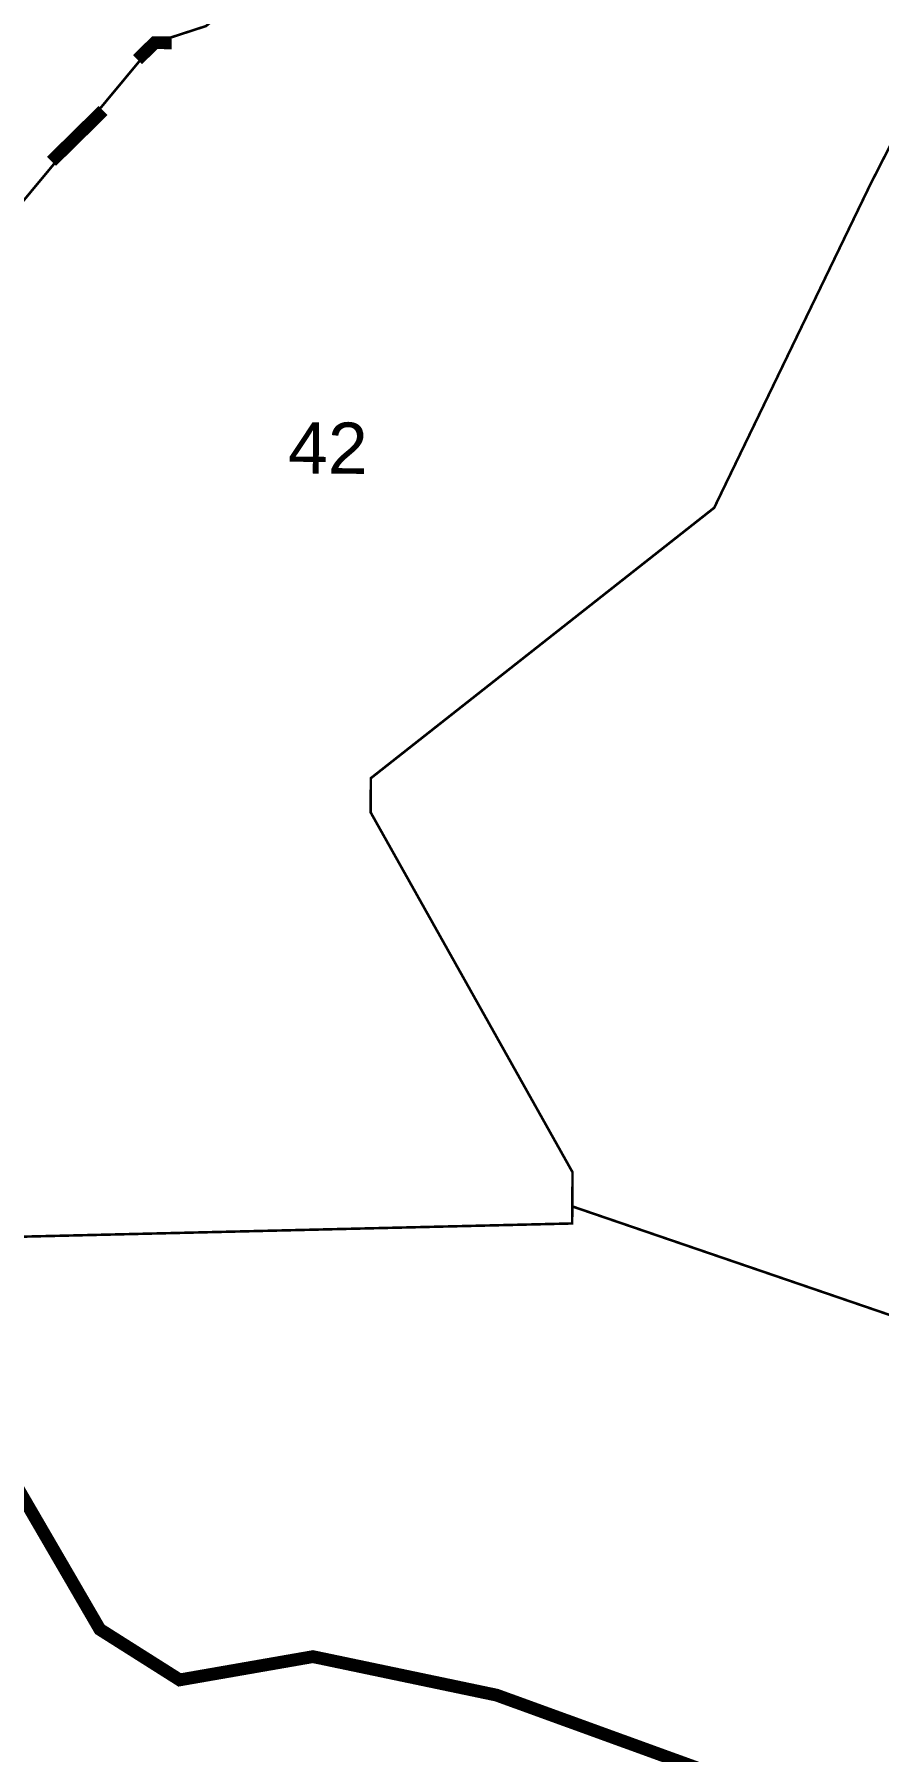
# Model space of a CAD drawing. Header units: metres. Extents: x 326467 to 340077, y 1811030 to 1824953.
# Drawn here: x 327973.8 to 328173.8, y 1814102.4 to 1814509.3 of the extents above; entities that cross this region are included whole.
import ezdxf

# ---------------------------------------------------------------- set-up
doc = ezdxf.new("R2010")
doc.units = ezdxf.units.M
doc.header["$MEASUREMENT"] = 0
for name, color, linetype in [('CRZ LINE FOR RIVER OR CREEK', 84, 'Continuous'), ('NDZ-200M FROM CRZ', 30, 'Continuous'), ('SURVEY NO.', 7, 'Continuous'), ('SURVEY PLOT BOUNDARY', 35, 'Continuous'), ('VILLAGE BOUNDARY', 212, 'Continuous')]:
    doc.layers.add(name, color=color, linetype=linetype)
doc.styles.add('PDF Arial', font='arial.ttf')

# ---------------------------------------------------------------- blocks, each defined once
blk = doc.blocks.new('16')
at = {"layer": 'CRZ LINE FOR RIVER OR CREEK', "ltscale": 0.1, "const_width": 3.03, "flags": 128}
blk.add_lwpolyline([(327591.94, 1814243.58), (327622.52, 1814277.71), (327657.3, 1814332.03), (327673.72, 1814364.25), (327706.25, 1814388.26), (327761.56, 1814408.25), (327815.48, 1814411.46), (327847.92, 1814411.42), (327886.2, 1814446.04), (327904.91, 1814461.53), (327917, 1814457.39), (327916.92, 1814447.28), (327894.89, 1814405.52), (327889.08, 1814377.77), (327895.84, 1814334.23), (327883.87, 1814289.26), (327867.07, 1814273.8), (327923.29, 1814224.85), (327949.56, 1814199.67), (327989.27, 1814131.35), (328008.19, 1814119.38), (328039.76, 1814124.89), (328083.28, 1814115.77), (328132.53, 1814097.89)], dxfattribs=at)
at = {"layer": 'NDZ-200M FROM CRZ', "const_width": 3.03, "flags": 128}
blk.add_lwpolyline([(328132.53, 1814097.89), (328083.28, 1814115.77), (328039.76, 1814124.89), (328008.19, 1814119.38), (327989.27, 1814131.35), (327949.56, 1814199.67), (327923.29, 1814224.85), (327867.07, 1814273.8), (327883.87, 1814289.26), (327895.84, 1814334.23), (327889.08, 1814377.77), (327894.89, 1814405.52), (327916.92, 1814447.28), (327917, 1814457.39), (327904.91, 1814461.53), (327886.2, 1814446.04), (327847.92, 1814411.42), (327815.48, 1814411.46), (327761.56, 1814408.25), (327706.25, 1814388.26), (327673.72, 1814364.25), (327657.3, 1814332.03), (327622.52, 1814277.71), (327591.94, 1814243.58)], dxfattribs=at)
at = {"layer": 'SURVEY PLOT BOUNDARY', "lineweight": 18, "const_width": 0.606}
for points in [[(328180.02, 1814489.73), (328171.81, 1814473.62), (328134.84, 1814397.08), (328053.49, 1814333.02), (328053.43, 1814324.93), (328101.28, 1814239.65), (328101.22, 1814231.56), (328101.19, 1814227.52), (327846.45, 1814221.4), (327838.37, 1814221.46), (327834.33, 1814221.49), (327834.61, 1814257.88), (327846.8, 1814265.87), (327863.03, 1814273.84), (327871.15, 1814277.82), (327875.25, 1814285.87), (327875.31, 1814293.96), (327916.58, 1814402.81), (327965.56, 1814463.08), (328002.28, 1814507.27), (328014.44, 1814511.22)], [(328192.01, 1813947.83), (328171.83, 1813952.03), (328168.04, 1813984.41), (328160.05, 1813996.6), (328151.99, 1814000.7), (328135.92, 1814012.96), (328127.86, 1814017.06), (328103.67, 1814025.34), (328031.03, 1814042.07), (327986.63, 1814050.5), (327938.53, 1814103.43), (327834.3, 1814217.45), (327838.37, 1814221.46), (327846.45, 1814221.4), (328101.19, 1814227.52), (328101.22, 1814231.56), (328294.76, 1814165.38)]]:
    blk.add_lwpolyline(points, dxfattribs=at)
for points in [[(327863.03, 1814273.84), (327846.8, 1814265.87), (327798.38, 1814278.38), (327802.42, 1814278.35), (327774.22, 1814290.69), (327681.49, 1814323.76), (327681.59, 1814335.89), (327754.66, 1814375.75), (327811.32, 1814383.4), (327962.39, 1814576.32), (327970.88, 1814628.81), (328063.76, 1814615.97), (328043.05, 1814551.43), (328042.99, 1814543.35), (328042.92, 1814535.26), (328014.44, 1814511.22), (328002.28, 1814507.27), (327965.56, 1814463.08), (327916.58, 1814402.81), (327875.31, 1814293.96), (327875.25, 1814285.87), (327871.15, 1814277.82)], [(328224.58, 1814501.51), (328313.21, 1814460.4), (328454.63, 1814451.22), (328446.42, 1814435.11), (328446.33, 1814422.98), (328454.38, 1814418.87), (328559.45, 1814414.02), (328567.57, 1814418), (328575.65, 1814417.94), (328559.23, 1814385.72), (328551.15, 1814385.78), (328547.04, 1814377.73), (328439.82, 1814103.61), (328298.83, 1814169.39), (328294.76, 1814165.38), (328101.22, 1814231.56), (328101.28, 1814239.65), (328053.43, 1814324.93), (328053.49, 1814333.02), (328134.84, 1814397.08), (328171.81, 1814473.62), (328180.02, 1814489.73), (328224.4, 1814477.26), (328220.48, 1814493.46)]]:
    blk.add_lwpolyline(points, close=True, dxfattribs=at)
at = {"layer": 'VILLAGE BOUNDARY', "lineweight": 50, "const_width": 3.03}
for points in [[(328006.32, 1814507.24), (328002.28, 1814507.27), (327998.21, 1814503.26)], [(327990.03, 1814491.19), (327981.88, 1814483.17), (327977.81, 1814479.16)]]:
    blk.add_lwpolyline(points, dxfattribs=at)
at = {"layer": 'SURVEY NO.', "insert": (328033.84, 1814405.25), "char_height": 12.129, "attachment_point": 7, "rotation": 359.5579, "style": 'PDF Arial'}
blk.add_mtext('42', dxfattribs=at)

msp = doc.modelspace()

# ---------------------------------------------------------------- block references
msp.add_blockref('16', (0, 0))

doc.saveas('drawing.dxf')
